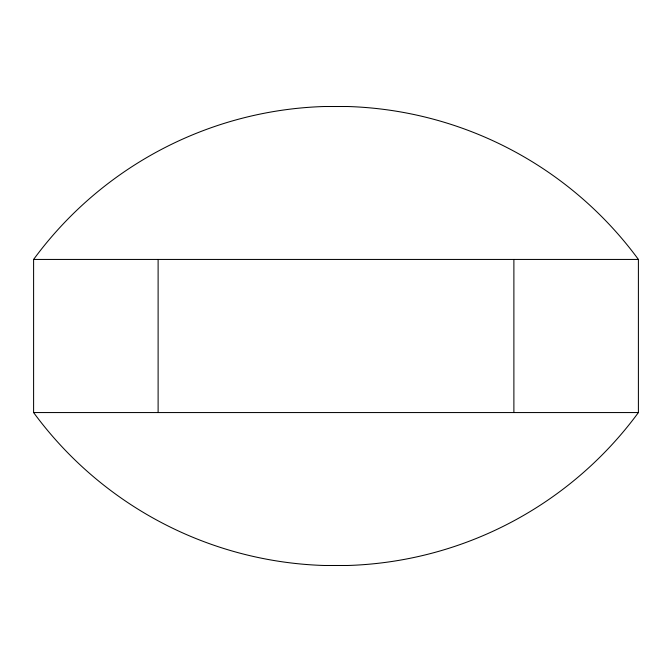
<?xml version="1.0" encoding="UTF-8"?>
<svg xmlns="http://www.w3.org/2000/svg" width="672" height="672" viewBox="0 0 672 672"><rect width="100%" height="100%" fill="white"/><g stroke="black" fill="none" stroke-linecap="round" stroke-linejoin="round"><path stroke-width="1.01" d="M33.6 259.442L638.4 259.442L638.4 412.558A375.178 375.178 0 0 1 347.718 565.488L324.282 565.488A375.178 375.178 0 0 1 33.6 412.558L33.6 259.442A375.178 375.178 0 0 1 324.282 106.512L347.718 106.512A375.178 375.178 0 0 1 638.4 259.442M33.6 412.558L638.4 412.558M513.887 259.442L513.887 412.558M158.113 259.442L158.113 412.558"/></g></svg>
